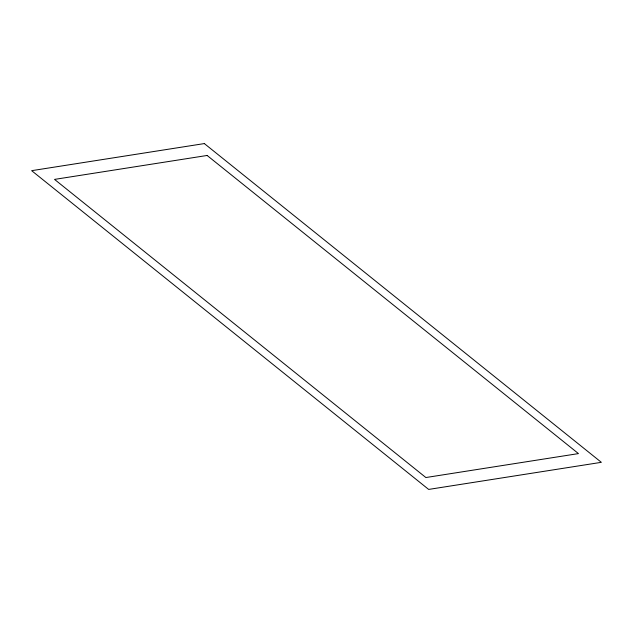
<?xml version="1.0" encoding="UTF-8"?>
<svg xmlns="http://www.w3.org/2000/svg" width="633" height="633" viewBox="0 0 633 633"><rect width="100%" height="100%" fill="white"/><g stroke="black" fill="none" stroke-linecap="round" stroke-linejoin="round"><path stroke-width="0.95" d="M204.34 143.58L31.65 170.673L428.66 489.42L601.35 462.327L204.34 143.58M207.126 155.465L54.541 179.4L425.874 477.535L578.459 453.6L207.126 155.465"/></g></svg>
